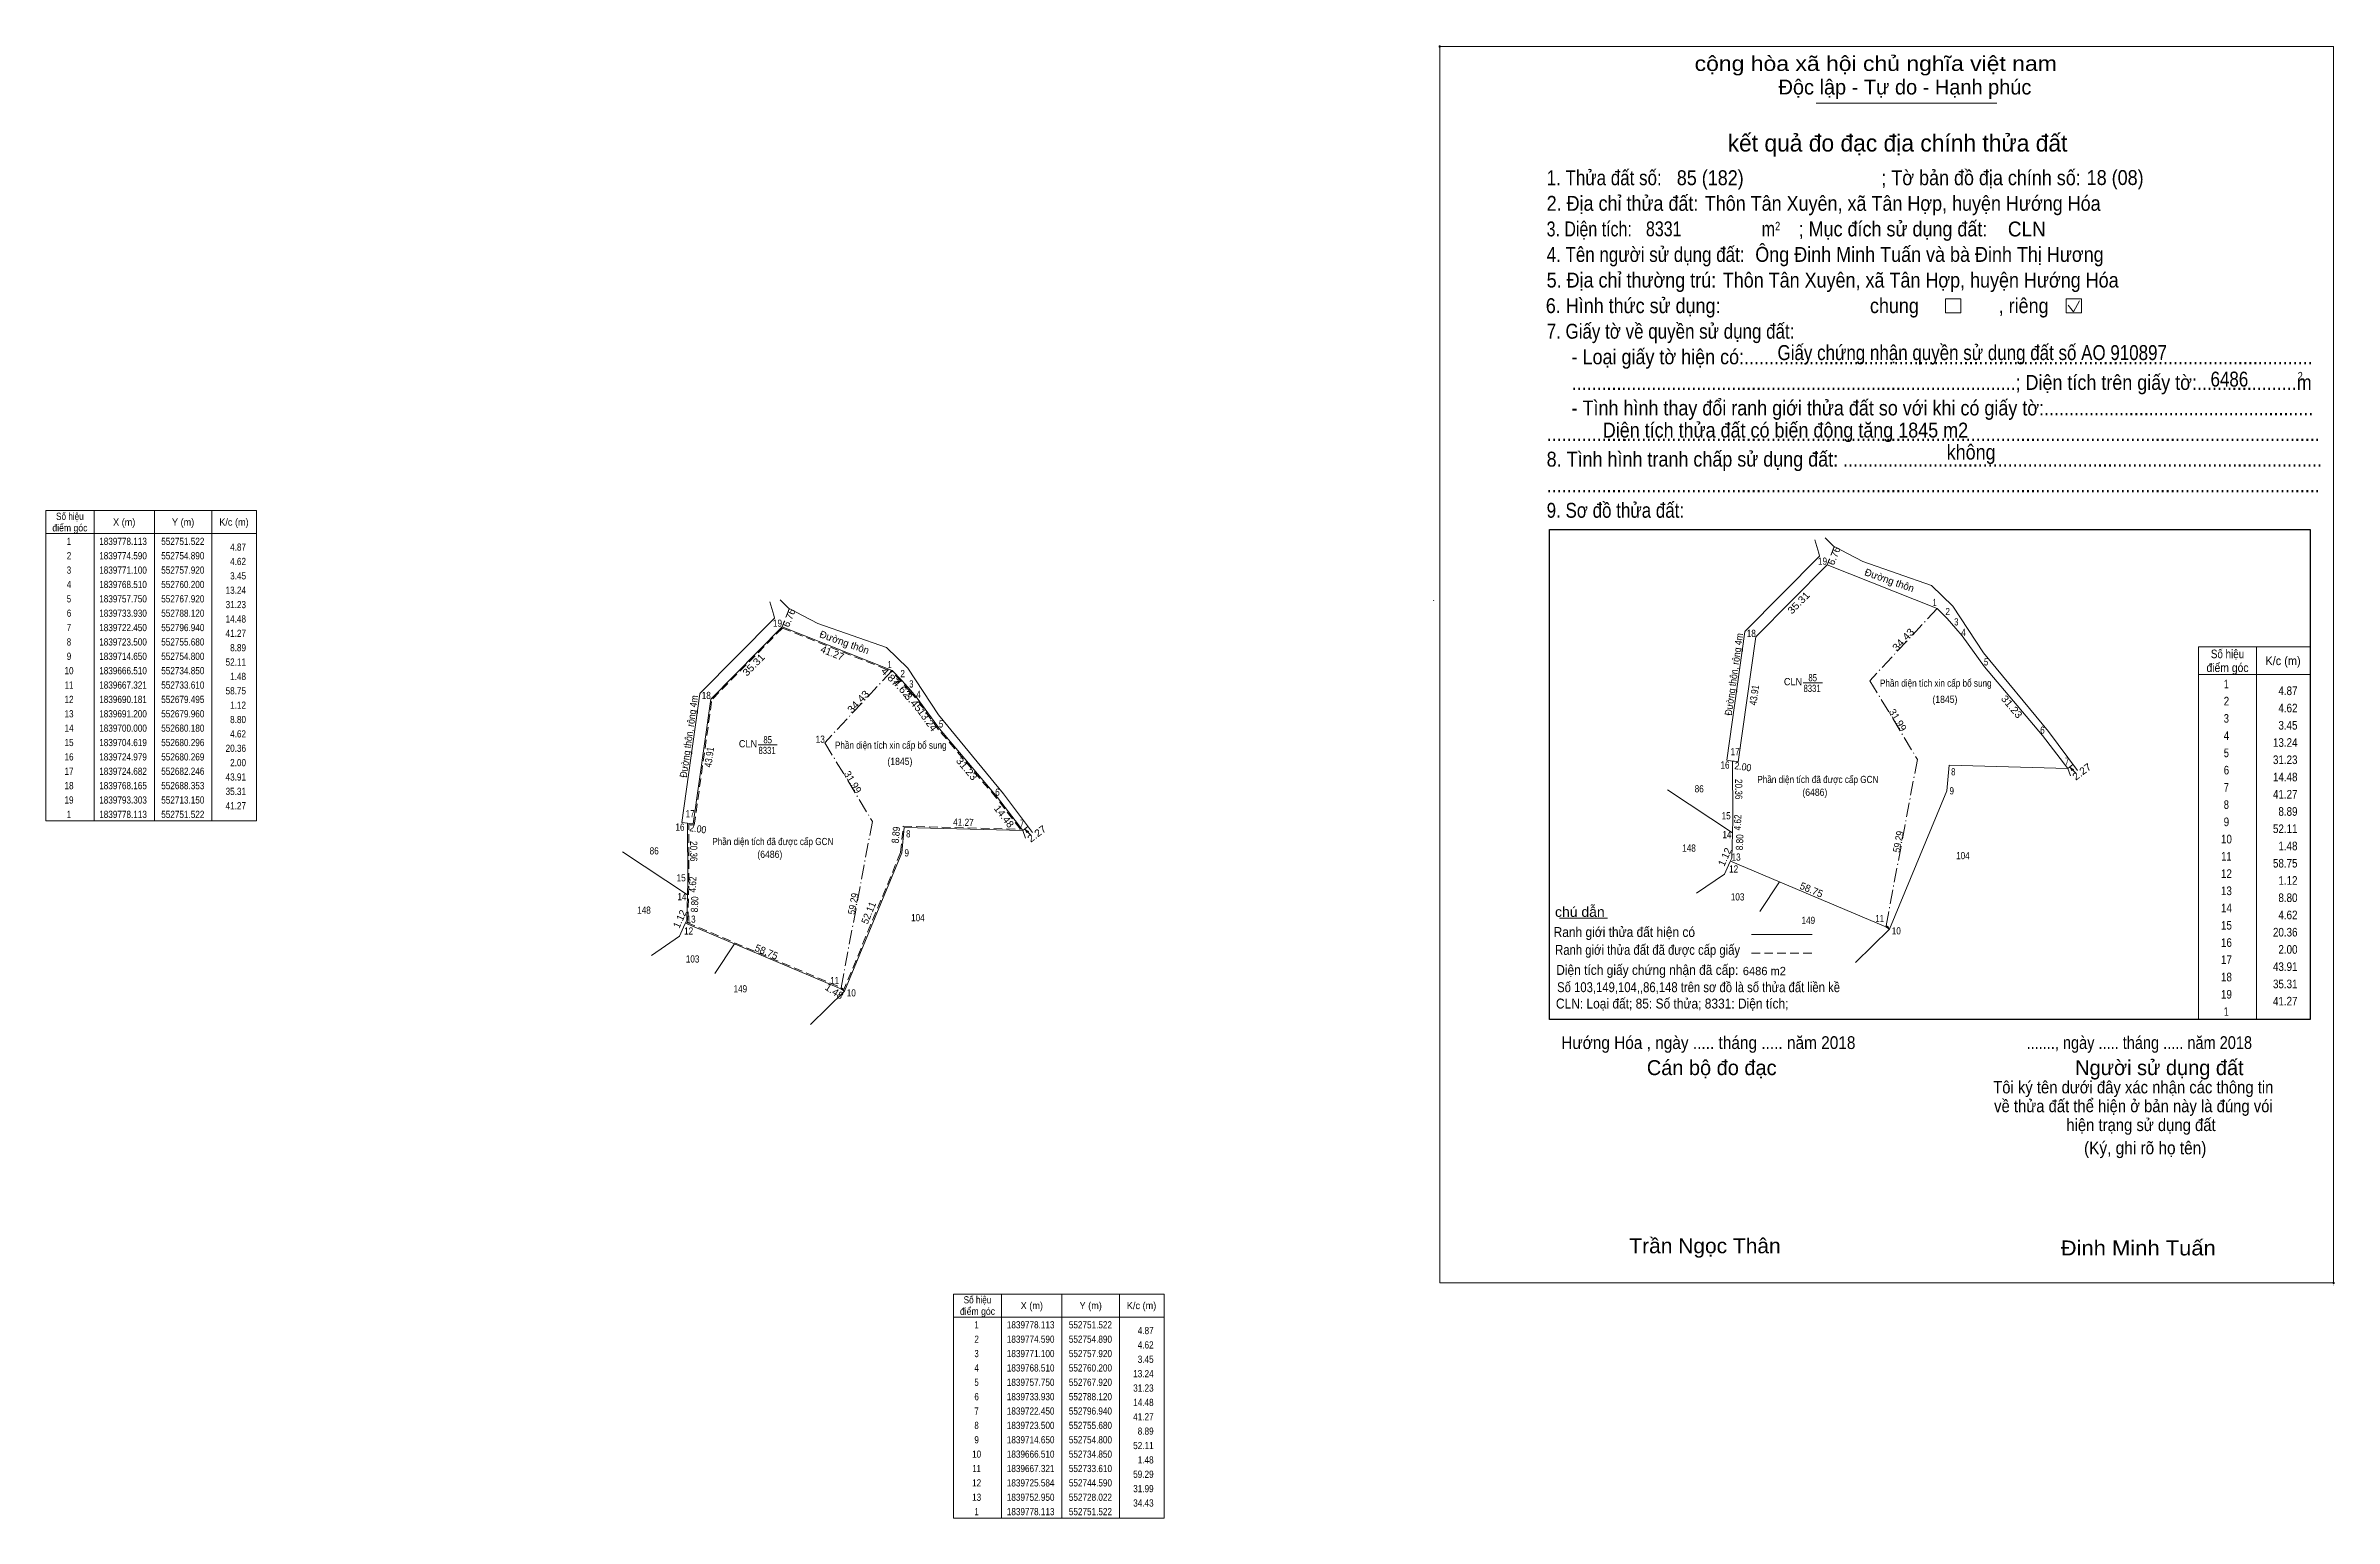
# Model space of a CAD drawing. Header units: metres. Extents: x 552457 to 553253, y 1839483 to 1839995.
import ezdxf
from ezdxf.enums import TextEntityAlignment as Align

# ---------------------------------------------------------------- set-up
doc = ezdxf.new("R2010")
doc.units = ezdxf.units.M
doc.header["$PDMODE"] = 32
doc.header["$PDSIZE"] = 0.5
doc.linetypes.add('DOT_DASHED', pattern=[7.7, 5, -1.2, 0.3, -1.2])
doc.linetypes.add('MEDIUM_DASHED', pattern=[4.5, 3, -1.5])
for name, color, linetype, lineweight in [('1', 7, 'Continuous', 13), ('10', 7, 'Continuous', 13), ('17', 7, 'Continuous', 13), ('2', 7, 'Continuous', 13), ('23', 7, 'Continuous', 13), ('6', 7, 'Continuous', 13), ('63', 7, 'Continuous', 13)]:
    doc.layers.add(name, color=color, linetype=linetype, lineweight=lineweight)

msp = doc.modelspace()

# ---------------------------------------------------------------- linework, layer by layer
at = {"layer": '1'}
for p, q in [((553074.203, 1839817.893), (553048.293, 1839791.626)), ((553076.867, 1839814.897), (553052.07, 1839789.759)), ((553076.867, 1839814.897), (553115.239, 1839799.707)), ((553089.327, 1839816.064), (553113.176, 1839807.651)), ((553113.176, 1839807.651), (553120.617, 1839800.504)), ((552710.486, 1839796.299), (552684.576, 1839770.032)), ((552713.15, 1839793.303), (552688.353, 1839768.165)), ((552713.15, 1839793.303), (552751.522, 1839778.113)), ((552725.61, 1839794.47), (552749.459, 1839786.057)), ((552749.459, 1839786.057), (552756.9, 1839778.91)), ((553121.637, 1839792.694), (553123.917, 1839790.104)), ((552757.92, 1839771.1), (552760.2, 1839768.51)), ((553042.002, 1839746.832), (553043.986, 1839746.573)), ((553160.657, 1839744.044), (553161.559, 1839741.385)), ((553118.517, 1839736.244), (553098.567, 1839688.104)), ((552678.285, 1839725.238), (552680.269, 1839724.979)), ((552796.94, 1839722.45), (552797.842, 1839719.791)), ((552754.8, 1839714.65), (552734.85, 1839666.51))]:
    msp.add_line(p, q, dxfattribs=at)
at = {"layer": '1', "linetype": 'MEDIUM_DASHED'}
for p, q in [((552713.249, 1839792.834), (552688.731, 1839767.978)), ((552713.249, 1839792.834), (552751.294, 1839777.773)), ((552757.62, 1839770.836), (552759.885, 1839768.263)), ((552680.669, 1839724.525), (552682.586, 1839724.224)), ((552754.408, 1839714.75), (552734.665, 1839667.109)), ((552680.03, 1839690.389), (552733.8, 1839667.675)), ((553097.518, 1839689.268), (553098.382, 1839688.703)), ((552733.801, 1839667.674), (552734.665, 1839667.109))]:
    msp.add_line(p, q, dxfattribs=at)
at = {"layer": '1', "linetype": 'DOT_DASHED'}
for points in [[(553115.239, 1839799.707), (553091.739, 1839774.544), (553108.307, 1839747.178), (553097.327, 1839688.915)], [(552751.522, 1839778.113), (552728.022, 1839752.95), (552744.59, 1839725.584), (552733.61, 1839667.321)]]:
    msp.add_lwpolyline(points, dxfattribs=at)
at = {"layer": '1'}
for points in [[(553043.986, 1839746.573), (553044.533, 1839746.501), (553045.963, 1839746.276)], [(552680.269, 1839724.979), (552680.816, 1839724.907), (552682.246, 1839724.682)], [(553043.034, 1839711.385), (553041.127, 1839707.204), (553031.437, 1839700.554)], [(553043.212, 1839711.775), (553097.327, 1839688.915), (553098.567, 1839688.104)], [(552679.317, 1839689.791), (552677.41, 1839685.61), (552667.72, 1839678.96)], [(552679.495, 1839690.181), (552733.61, 1839667.321), (552734.85, 1839666.51)]]:
    msp.add_lwpolyline(points, dxfattribs=at)
at = {"layer": '10'}
for p, q in [((553042.002, 1839746.832), (553048.283, 1839791.555)), ((553045.963, 1839746.276), (553052.07, 1839789.759)), ((552678.285, 1839725.238), (552684.566, 1839769.961)), ((552682.246, 1839724.682), (552688.353, 1839768.165)), ((553044.013, 1839726.213), (553043.986, 1839746.573)), ((553118.517, 1839736.244), (553119.397, 1839745.094)), ((553119.397, 1839745.094), (553160.657, 1839744.044)), ((553021.343, 1839736.568), (553043.897, 1839721.594)), ((552680.296, 1839704.619), (552680.269, 1839724.979)), ((552754.8, 1839714.65), (552755.68, 1839723.5)), ((552755.68, 1839723.5), (552796.94, 1839722.45)), ((553043.677, 1839712.794), (553043.897, 1839721.594)), ((553043.897, 1839721.594), (553044.013, 1839726.213)), ((552657.626, 1839714.974), (552680.18, 1839700)), ((553043.034, 1839711.385), (553043.677, 1839712.794)), ((552679.96, 1839691.2), (552680.18, 1839700)), ((552680.18, 1839700), (552680.296, 1839704.619)), ((552679.317, 1839689.791), (552679.96, 1839691.2)), ((553086.737, 1839676.504), (553098.567, 1839688.104)), ((552723.02, 1839654.91), (552734.85, 1839666.51))]:
    msp.add_line(p, q, dxfattribs=at)
at = {"layer": '10', "linetype": 'MEDIUM_DASHED'}
for p, q in [((552682.586, 1839724.224), (552688.731, 1839767.978)), ((552680.696, 1839704.619), (552680.669, 1839724.525)), ((552754.408, 1839714.75), (552755.319, 1839723.909)), ((552755.319, 1839723.909), (552796.112, 1839722.871)), ((552680.58, 1839699.99), (552680.696, 1839704.608)), ((552680.03, 1839690.389), (552680.358, 1839691.109))]:
    msp.add_line(p, q, dxfattribs=at)
at = {"layer": '17'}
msp.add_line((552983.706, 1839691.893), (553000.387, 1839691.893), dxfattribs=at)
at = {"layer": '2'}
for p, q in [((553073.092, 1839975.487), (553135.995, 1839975.487)), ((553160.826, 1839905.17), (553162.595, 1839902.869)), ((553162.595, 1839902.869), (553164.75, 1839906.724)), ((553073.967, 1839818.974), (553072.607, 1839823.614)), ((553089.327, 1839816.064), (553079.077, 1839821.324)), ((552710.25, 1839797.38), (552708.89, 1839802.02)), ((552939.975, 1839802.341), (552939.836, 1839802.527)), ((552725.61, 1839794.47), (552715.36, 1839799.73)), ((553121.637, 1839792.694), (553118.607, 1839796.184)), ((553121.637, 1839792.694), (553118.607, 1839796.184)), ((553131.357, 1839784.224), (553120.617, 1839800.504)), ((552767.64, 1839762.63), (552756.9, 1839778.91)), ((553153.927, 1839756.814), (553131.357, 1839784.224)), ((552757.92, 1839771.1), (552754.89, 1839774.59)), ((552757.92, 1839771.1), (552754.89, 1839774.59)), ((552790.21, 1839735.22), (552767.64, 1839762.63)), ((553164.054, 1839743.301), (553153.927, 1839756.814)), ((553119.397, 1839745.094), (553160.657, 1839744.044)), ((552800.337, 1839721.707), (552790.21, 1839735.22)), ((552755.68, 1839723.5), (552796.94, 1839722.45)), ((553043.677, 1839712.794), (553043.897, 1839721.594)), ((552679.96, 1839691.2), (552680.18, 1839700))]:
    msp.add_line(p, q, dxfattribs=at)
at = {"layer": '2', "lineweight": 25}
for p, q in [((552980.221, 1839827.131), (553245.036, 1839827.131)), ((553245.036, 1839827.131), (553245.036, 1839656.67))]:
    msp.add_line(p, q, dxfattribs=at)
at = {"layer": '2', "linetype": 'MEDIUM_DASHED'}
for p, q in [((552757.618, 1839770.838), (552754.588, 1839774.328)), ((552767.606, 1839757.501), (552759.885, 1839768.263)), ((552787.815, 1839733.671), (552767.603, 1839757.505)), ((552796.112, 1839722.871), (552787.803, 1839733.686)), ((552680.358, 1839691.109), (552680.58, 1839699.99))]:
    msp.add_line(p, q, dxfattribs=at)
at = {"layer": '2'}
for points in [[(552942.079, 1839995.218), (553253.137, 1839995.218), (553253.137, 1839564.987), (552942.079, 1839564.987)], [(553118.101, 1839907.468), (553123.444, 1839907.468), (553123.444, 1839902.487), (553118.101, 1839902.487)], [(553160.131, 1839907.468), (553165.474, 1839907.468), (553165.474, 1839902.487), (553160.131, 1839902.487)]]:
    msp.add_lwpolyline(points, close=True, dxfattribs=at)
at = {"layer": '2', "lineweight": 25}
msp.add_lwpolyline([(553245.036, 1839656.67), (552980.221, 1839656.67), (552980.221, 1839827.131)], dxfattribs=at)
at = {"layer": '2'}
for points in [[(553160.657, 1839744.044), (553151.837, 1839755.524), (553131.637, 1839779.344), (553123.917, 1839790.104)], [(553160.657, 1839744.044), (553151.837, 1839755.524), (553131.637, 1839779.344), (553123.917, 1839790.104)], [(552796.94, 1839722.45), (552788.12, 1839733.93), (552767.92, 1839757.75), (552760.2, 1839768.51)], [(552796.94, 1839722.45), (552788.12, 1839733.93), (552767.92, 1839757.75), (552760.2, 1839768.51)]]:
    msp.add_lwpolyline(points, dxfattribs=at)
for p in [(552942.079, 1839995.218), (553253.132, 1839564.987)]:
    msp.add_point(p, dxfattribs=at)
at = {"layer": '23'}
for p, q in [((553123.917, 1839790.104), (553131.637, 1839779.344)), ((552760.2, 1839768.51), (552767.92, 1839757.75)), ((553151.837, 1839755.524), (553160.657, 1839744.044)), ((552788.12, 1839733.93), (552796.94, 1839722.45))]:
    msp.add_line(p, q, dxfattribs=at)
at = {"layer": '23', "linetype": 'MEDIUM_DASHED'}
msp.add_line((552754.601, 1839774.314), (552751.294, 1839777.773), dxfattribs=at)
at = {"layer": '23'}
for points in [[(553072.607, 1839823.614), (553073.967, 1839818.974), (553074.203, 1839817.893)], [(552708.89, 1839802.02), (552710.25, 1839797.38), (552710.486, 1839796.299)], [(553121.637, 1839792.694), (553118.607, 1839796.184), (553115.239, 1839799.707)], [(552757.92, 1839771.1), (552754.89, 1839774.59), (552751.522, 1839778.113)]]:
    msp.add_lwpolyline(points, dxfattribs=at)
at = {"layer": '6'}
msp.add_line((553050.567, 1839686.225), (553071.626, 1839686.225), dxfattribs=at)
at = {"layer": '6', "linetype": 'MEDIUM_DASHED'}
msp.add_line((553050.545, 1839679.739), (553071.741, 1839679.739), dxfattribs=at)
at = {"layer": '63'}
for p, q in [((552473.683, 1839833.73), (552473.683, 1839725.73)), ((552494.683, 1839833.73), (552494.683, 1839725.73)), ((552514.683, 1839833.73), (552514.683, 1839725.73)), ((552456.883, 1839825.73), (552530.283, 1839825.73)), ((553079.077, 1839821.324), (553076.177, 1839824.234)), ((552715.36, 1839799.73), (552712.46, 1839802.64)), ((553226.316, 1839786.27), (553226.316, 1839656.67)), ((553226.316, 1839786.27), (553226.316, 1839656.67)), ((553245.036, 1839786.27), (553245.036, 1839656.67)), ((553068.493, 1839773.788), (553075.22, 1839773.788)), ((552704.776, 1839752.194), (552711.503, 1839752.194)), ((553161.512, 1839744.366), (553163.447, 1839742.337)), ((553161.512, 1839744.366), (553162.064, 1839743.167)), ((553161.512, 1839744.366), (553162.756, 1839743.675)), ((552797.795, 1839722.772), (552799.73, 1839720.743)), ((552797.795, 1839722.772), (552798.347, 1839721.573)), ((552797.795, 1839722.772), (552799.039, 1839722.081)), ((553060.293, 1839704.559), (553053.437, 1839694.224)), ((552696.576, 1839682.965), (552689.72, 1839672.63)), ((552789.573, 1839561.116), (552789.573, 1839483.116)), ((552810.573, 1839561.116), (552810.573, 1839483.116)), ((552830.573, 1839561.116), (552830.573, 1839483.116)), ((552772.773, 1839553.116), (552846.173, 1839553.116))]:
    msp.add_line(p, q, dxfattribs=at)
at = {"layer": '63', "linetype": 'MEDIUM_DASHED'}
for p, q in [((553079.354, 1839821.182), (553076.867, 1839814.897)), ((552715.637, 1839799.588), (552713.15, 1839793.303)), ((553162.459, 1839745.429), (553160.657, 1839744.044)), ((552798.742, 1839723.835), (552796.94, 1839722.45))]:
    msp.add_line(p, q, dxfattribs=at)
at = {"layer": '63'}
for points in [[(552456.883, 1839833.73), (552530.283, 1839833.73), (552530.283, 1839725.73), (552456.883, 1839725.73)], [(552772.773, 1839561.116), (552846.173, 1839561.116), (552846.173, 1839483.116), (552772.773, 1839483.116)]]:
    msp.add_lwpolyline(points, close=True, dxfattribs=at)
for points in [[(553206.156, 1839656.67), (553206.156, 1839786.27), (553226.316, 1839786.27), (553245.036, 1839786.27)], [(553206.156, 1839776.67), (553226.316, 1839776.67), (553245.036, 1839776.67)], [(553245.036, 1839656.67), (553226.316, 1839656.67), (553206.156, 1839656.67)]]:
    msp.add_lwpolyline(points, dxfattribs=at)

# ---------------------------------------------------------------- texts
at = {"layer": '1'}
for s, width, p in [('CLN', 0.95, (553065.011, 1839772.952)), ('8331', 0.8, (553071.639, 1839770.617)), ('Phần diện tích xin cấp bổ sung', 0.85, (553114.699, 1839772.454)), ('(1845)', 0.9, (553117.889, 1839766.818)), ('CLN', 0.95, (552701.294, 1839751.358)), ('Phần diện tích xin cấp bổ sung', 0.85, (552750.983, 1839750.86)), ('8331', 0.8, (552707.922, 1839749.023)), ('(1845)', 0.9, (552754.172, 1839745.224)), ('86', 0.85, (553032.367, 1839735.675)), ('Phần diện tích đã được cấp GCN', 0.85, (553073.661, 1839738.931)), ('(6486)', 0.9, (553072.61, 1839734.475)), ('86', 0.85, (552668.65, 1839714.081)), ('Phần diện tích đã được cấp GCN', 0.85, (552709.944, 1839717.337)), ('(6486)', 0.9, (552708.893, 1839712.881)), ('148', 0.85, (553028.808, 1839715.051)), ('104', 0.85, (553124.149, 1839712.427)), ('148', 0.85, (552665.091, 1839693.457)), ('104', 0.85, (552760.431, 1839690.833)), ('149', 0.85, (553070.331, 1839689.897)), ('149', 0.85, (552698.62, 1839666.086))]:
    msp.add_text(s, height=2.5, dxfattribs=dict(at, width=width)).set_placement(p, align=Align.CENTER)
at = {"layer": '2'}
for s, height, width, p in [('cộng hòa xã hội chủ nghĩa việt nam', 5.192, 1.15, (553030.774, 1839986.711)), ('1. Thửa đất số:', 5.192, 0.85, (552979.268, 1839946.956)), ('; Tờ bản đồ địa chính số:', 5.192, 0.9, (553095.758, 1839946.956)), ('85 (182)', 5.196, 0.9, (553024.553, 1839946.956)), ('18 (08)', 5.196, 0.9, (553167.228, 1839947.024)), ('2. Địa chỉ thửa đất:', 5.192, 0.9, (552979.268, 1839938.051)), ('Thôn Tân Xuyên, xã Tân Hợp, huyện Hướng Hóa', 5.192, 0.9, (553034.299, 1839938.051)), ('3. Diện tích:', 5.192, 0.8, (552979.268, 1839929.145)), ('8331', 5.196, 0.8, (553013.828, 1839929.191)), ('m', 5.192, 0.8, (553054.114, 1839929.145)), ('2', 2.967, 0.8, (553058.779, 1839931.231)), ('; Mục đích sử dụng đất:', 5.192, 0.9, (553066.981, 1839929.145)), ('CLN', 5.192, 0.95, (553139.788, 1839929.111)), ('4. Tên người sử dụng đất:', 5.192, 0.85, (552979.268, 1839920.252)), ('Ông Đinh Minh Tuấn và bà Đinh Thị Hương', 5.196, 0.9, (553051.878, 1839920.287)), ('5. Địa chỉ thường trú:', 5.192, 0.9, (552979.268, 1839911.347)), ('Thôn Tân Xuyên, xã Tân Hợp, huyện Hướng Hóa', 5.192, 0.9, (553040.566, 1839911.347)), ('6. Hình thức sử dụng:', 5.192, 0.9, (552978.968, 1839902.442)), ('chung                , riêng', 5.192, 0.9, (553091.795, 1839902.442)), ('7. Giấy tờ về quyền sử dụng đất:', 5.192, 0.85, (552979.268, 1839893.549)), ('     - Loại giấy tờ hiện có:..................................................................................................................', 5.192, 0.9, (552979.268, 1839884.643)), ('Giấy chứng nhận quyền sử dụng đất số AO 910897', 5.192, 0.85, (553059.622, 1839886.111)), ('     .........................................................................................; Diện tích trên giấy tờ:....................m', 5.192, 0.9, (552979.268, 1839875.738)), ('6486', 5.192, 0.85, (553210.326, 1839876.878)), ('2', 2.967, 0.8, (553240.668, 1839879.011)), ('     - Tình hình thay đổi ranh giới thửa đất so với khi có giấy tờ:......................................................', 5.192, 0.9, (552979.268, 1839866.845)), ('Diện tích thửa đất có biến động tăng 1845 m2', 5.192, 0.9, (552998.795, 1839859.141)), ('...........................................................................................................................................................', 5.192, 0.9, (552979.268, 1839857.94)), ('không', 5.192, 0.9, (553118.498, 1839851.489)), ('8. Tình hình tranh chấp sử dụng đất: ................................................................................................', 5.192, 0.9, (552979.268, 1839849.036)), ('9. Sơ đồ thửa đất:', 5.192, 0.85, (552979.268, 1839831.237)), ('...........................................................................................................................................................', 5.192, 0.9, (552979.268, 1839840.141)), ('Hướng Hóa , ngày ..... tháng ..... năm 2018', 4.451, 0.9, (552984.348, 1839646.387)), ('......., ngày ..... tháng ..... năm 2018', 4.451, 0.85, (553146.308, 1839646.387)), ('(Ký, ghi rõ họ tên)', 4.451, 0.9, (553166.306, 1839609.741)), ('Trần Ngọc Thân', 5.192, 1.05, (553008.044, 1839575.321)), ('Đinh Minh Tuấn', 5.196, 1.1, (553158.197, 1839574.56))]:
    msp.add_text(s, height=height, dxfattribs=dict(at, width=width)).set_placement(p)
for s, p in [('Độc lập - Tự do - Hạnh phúc', (553059.966, 1839978.521)), ('Cán bộ đo đạc', (553014.127, 1839637.298)), ('Người sử dụng đất', (553163.219, 1839637.298))]:
    msp.add_text(s, height=5.192, dxfattribs=at).set_placement(p)
for s, height, p in [('kết quả đo đạc địa chính thửa đất', 5.934, (553101.389, 1839958.671)), ('6486 m2', 2.88, (553055.044, 1839672.077)), ('.', 1.484, (553253.107, 1839564.192))]:
    msp.add_text(s, height=height, dxfattribs=at).set_placement(p, align=Align.CENTER)
at = {"layer": '2', "width": 0.9}
for s, p in [('Tôi ký tên dưới đây xác nhận các thông tin', (553183.444, 1839630.95)), ('về thửa đất thể hiện ở bản này là đúng vói', (553183.491, 1839624.396)), ('hiện trạng sử dụng đất', (553186.122, 1839617.829))]:
    msp.add_text(s, height=4.29, dxfattribs=at).set_placement(p, align=Align.CENTER)
at = {"layer": '6'}
for s, width, p in [('chú dẫn', 1.05, (552982.182, 1839692.375)), ('Ranh giới thửa đất hiện có ', 0.9, (552981.698, 1839685.359)), ('Ranh giới thửa đất đã được cấp giấy', 0.85, (552982.229, 1839679.161)), ('Diện tích giấy chứng nhận đã cấp:', 0.9, (552982.597, 1839672.169)), ('Số 103,149,104,,86,148 trên sơ đồ là số thửa đất liền kề', 0.85, (552982.908, 1839666.167)), ('CLN: Loại đất; 85: Số thửa; 8331: Diện tích;', 0.9, (552982.494, 1839660.476))]:
    msp.add_text(s, height=3.456, dxfattribs=dict(at, width=width)).set_placement(p)
at = {"layer": '63'}
for s, height, width, p in [('Số hiệu', 2.5, 0.85, (552465.284, 1839830.48)), ('điểm góc', 2.5, 0.9, (552465.283, 1839826.48)), ('X (m)', 2.5, 0.95, (552484.183, 1839828.48)), ('Y (m)', 2.5, 0.95, (552504.682, 1839828.48)), ('K/c (m)', 2.5, 0.95, (552522.383, 1839828.48)), (' 2', 2.5, 0.85, (552464.583, 1839816.78)), (' 1', 2.5, 0.75, (552464.583, 1839821.78)), ('1839774.590', 2.5, 0.85, (552483.783, 1839816.78)), ('1839778.113', 2.5, 0.85, (552483.784, 1839821.78)), ('552751.522', 2.5, 0.85, (552504.583, 1839821.78)), ('552754.890', 2.5, 0.85, (552504.583, 1839816.78)), (' 4', 2.5, 0.85, (552464.583, 1839806.78)), (' 3', 2.5, 0.8, (552464.583, 1839811.78)), ('1839771.100', 2.5, 0.85, (552483.783, 1839811.78)), ('1839768.510', 2.5, 0.85, (552483.783, 1839806.78)), ('552757.920', 2.5, 0.85, (552504.583, 1839811.78)), ('552760.200', 2.5, 0.85, (552504.583, 1839806.78)), (' 5', 2.5, 0.8, (552464.583, 1839801.78)), ('1839757.750', 2.5, 0.85, (552483.783, 1839801.78)), ('552767.920', 2.5, 0.85, (552504.583, 1839801.78)), (' 6', 2.5, 0.85, (552464.583, 1839796.78)), (' 7', 2.5, 0.8, (552464.583, 1839791.78)), ('1839733.930', 2.5, 0.85, (552483.783, 1839796.78)), ('1839722.450', 2.5, 0.85, (552483.783, 1839791.78)), ('552788.120', 2.5, 0.85, (552504.583, 1839796.78)), ('552796.940', 2.5, 0.85, (552504.583, 1839791.78)), (' 8', 2.5, 0.8, (552464.583, 1839786.78)), ('1839723.500', 2.5, 0.85, (552483.783, 1839786.78)), ('552755.680', 2.5, 0.85, (552504.583, 1839786.78)), ('Số hiệu', 3, 0.85, (553216.236, 1839782.37)), (' 10', 2.5, 0.85, (552464.583, 1839776.78)), (' 9', 2.5, 0.85, (552464.583, 1839781.78)), ('1839714.650', 2.5, 0.85, (552483.783, 1839781.78)), ('1839666.510', 2.5, 0.85, (552483.783, 1839776.78)), ('552754.800', 2.5, 0.85, (552504.583, 1839781.78)), ('552734.850', 2.5, 0.85, (552504.583, 1839776.78)), ('điểm góc', 3, 0.9, (553216.235, 1839777.57)), ('K/c (m)', 3, 0.95, (553235.556, 1839779.97)), (' 11', 2.5, 0.8, (552464.583, 1839771.78)), ('1839667.321', 2.5, 0.85, (552483.783, 1839771.78)), ('552733.610', 2.5, 0.85, (552504.583, 1839771.78)), ('85', 2.5, 0.8, (553071.856, 1839774.337)), (' 1', 3, 0.75, (553215.396, 1839771.93)), (' 12', 2.5, 0.85, (552464.583, 1839766.78)), (' 13', 2.5, 0.85, (552464.583, 1839761.78)), ('1839690.181', 2.5, 0.85, (552483.783, 1839766.78)), ('1839691.200', 2.5, 0.85, (552483.783, 1839761.78)), ('552679.495', 2.5, 0.85, (552504.583, 1839766.78)), ('552679.960', 2.5, 0.85, (552504.583, 1839761.78)), (' 3', 3, 0.8, (553215.395, 1839759.93)), (' 2', 3, 0.85, (553215.396, 1839765.93)), (' 14', 2.5, 0.85, (552464.583, 1839756.78)), (' 15', 2.5, 0.85, (552464.583, 1839751.78)), ('1839700.000', 2.5, 0.85, (552483.783, 1839756.78)), ('1839704.619', 2.5, 0.85, (552483.784, 1839751.78)), ('552680.180', 2.5, 0.85, (552504.583, 1839756.78)), ('552680.296', 2.5, 0.85, (552504.583, 1839751.78)), ('85', 2.5, 0.8, (552708.14, 1839752.743)), (' 4', 3, 0.85, (553215.396, 1839753.93)), (' 16', 2.5, 0.85, (552464.583, 1839746.78)), ('1839724.979', 2.5, 0.85, (552483.784, 1839746.78)), ('552680.269', 2.5, 0.85, (552504.583, 1839746.78)), (' 5', 3, 0.8, (553215.395, 1839747.93)), (' 17', 2.5, 0.85, (552464.583, 1839741.78)), (' 18', 2.5, 0.85, (552464.583, 1839736.78)), ('1839724.682', 2.5, 0.85, (552483.783, 1839741.78)), ('1839768.165', 2.5, 0.85, (552483.784, 1839736.78)), ('552682.246', 2.5, 0.85, (552504.583, 1839741.78)), ('552688.353', 2.5, 0.85, (552504.583, 1839736.78)), (' 6', 3, 0.85, (553215.396, 1839741.93)), (' 7', 3, 0.8, (553215.397, 1839735.93)), (' 19', 2.5, 0.85, (552464.583, 1839731.78)), ('1839793.303', 2.5, 0.85, (552483.784, 1839731.78)), ('552713.150', 2.5, 0.85, (552504.583, 1839731.78)), (' 8', 3, 0.8, (553215.397, 1839729.93)), (' 1', 2.5, 0.75, (552464.583, 1839726.78)), ('1839778.113', 2.5, 0.85, (552483.784, 1839726.78)), ('552751.522', 2.5, 0.85, (552504.583, 1839726.78)), (' 9', 3, 0.85, (553215.395, 1839723.93)), (' 10', 3, 0.85, (553215.396, 1839717.93)), (' 11', 3, 0.8, (553215.396, 1839711.93)), (' 12', 3, 0.85, (553215.395, 1839705.93)), ('103', 2.5, 0.85, (553045.734, 1839698.064)), (' 13', 3, 0.85, (553215.395, 1839699.93)), (' 15', 3, 0.85, (553215.395, 1839687.93)), (' 14', 3, 0.85, (553215.396, 1839693.93)), (' 16', 3, 0.85, (553215.397, 1839681.93)), ('103', 2.5, 0.85, (552682.017, 1839676.47)), (' 17', 3, 0.85, (553215.396, 1839675.93)), (' 19', 3, 0.85, (553215.395, 1839663.93)), (' 18', 3, 0.85, (553215.396, 1839669.93)), (' 1', 3, 0.75, (553215.396, 1839657.93)), ('điểm góc', 2.5, 0.9, (552781.173, 1839553.866)), ('Số hiệu', 2.5, 0.85, (552781.174, 1839557.866)), ('X (m)', 2.5, 0.95, (552800.073, 1839555.866)), ('Y (m)', 2.5, 0.95, (552820.573, 1839555.866)), ('K/c (m)', 2.5, 0.95, (552838.273, 1839555.866)), (' 2', 2.5, 0.85, (552780.473, 1839544.166)), (' 1', 2.5, 0.75, (552780.473, 1839549.166)), ('1839774.590', 2.5, 0.85, (552799.673, 1839544.166)), ('1839778.113', 2.5, 0.85, (552799.674, 1839549.166)), ('552751.522', 2.5, 0.85, (552820.473, 1839549.166)), ('552754.890', 2.5, 0.85, (552820.473, 1839544.166)), (' 3', 2.5, 0.8, (552780.473, 1839539.166)), ('1839771.100', 2.5, 0.85, (552799.673, 1839539.166)), ('552757.920', 2.5, 0.85, (552820.473, 1839539.166)), (' 4', 2.5, 0.85, (552780.473, 1839534.166)), (' 5', 2.5, 0.8, (552780.473, 1839529.166)), ('1839768.510', 2.5, 0.85, (552799.673, 1839534.166)), ('1839757.750', 2.5, 0.85, (552799.673, 1839529.166)), ('552760.200', 2.5, 0.85, (552820.473, 1839534.166)), ('552767.920', 2.5, 0.85, (552820.473, 1839529.166)), (' 6', 2.5, 0.85, (552780.473, 1839524.166)), ('1839733.930', 2.5, 0.85, (552799.673, 1839524.166)), ('552788.120', 2.5, 0.85, (552820.473, 1839524.166)), (' 8', 2.5, 0.8, (552780.473, 1839514.166)), (' 7', 2.5, 0.8, (552780.473, 1839519.166)), ('1839722.450', 2.5, 0.85, (552799.673, 1839519.166)), ('1839723.500', 2.5, 0.85, (552799.673, 1839514.166)), ('552796.940', 2.5, 0.85, (552820.473, 1839519.166)), ('552755.680', 2.5, 0.85, (552820.473, 1839514.166)), (' 10', 2.5, 0.85, (552780.473, 1839504.166)), (' 9', 2.5, 0.85, (552780.473, 1839509.166)), ('1839714.650', 2.5, 0.85, (552799.673, 1839509.166)), ('1839666.510', 2.5, 0.85, (552799.673, 1839504.166)), ('552754.800', 2.5, 0.85, (552820.473, 1839509.166)), ('552734.850', 2.5, 0.85, (552820.473, 1839504.166)), (' 11', 2.5, 0.8, (552780.473, 1839499.166)), ('1839667.321', 2.5, 0.85, (552799.673, 1839499.166)), ('552733.610', 2.5, 0.85, (552820.473, 1839499.166)), (' 12', 2.5, 0.85, (552780.473, 1839494.166)), (' 13', 2.5, 0.85, (552780.473, 1839489.166)), ('1839725.584', 2.5, 0.85, (552799.673, 1839494.166)), ('1839752.950', 2.5, 0.85, (552799.673, 1839489.166)), ('552744.590', 2.5, 0.85, (552820.473, 1839494.166)), ('552728.022', 2.5, 0.85, (552820.473, 1839489.166)), (' 1', 2.5, 0.75, (552780.473, 1839484.166)), ('1839778.113', 2.5, 0.85, (552799.674, 1839484.166)), ('552751.522', 2.5, 0.85, (552820.473, 1839484.166))]:
    msp.add_text(s, height=height, dxfattribs=dict(at, width=width)).set_placement(p, align=Align.CENTER)
for s, height, width, p in [('4.87', 2.5, 0.85, (552526.583, 1839819.78)), ('4.62', 2.5, 0.85, (552526.583, 1839814.78)), (' 19', 2.5, 0.85, (553076.867, 1839814.897)), ('3.45', 2.5, 0.85, (552526.583, 1839809.78)), ('31.23', 2.5, 0.85, (552526.583, 1839799.78)), ('13.24', 2.5, 0.85, (552526.583, 1839804.78)), (' 1', 2.5, 0.75, (553115.044, 1839800.532)), ('14.48', 2.5, 0.85, (552526.583, 1839794.78)), (' 19', 2.5, 0.85, (552713.15, 1839793.303)), (' 2', 2.5, 0.85, (553119.626, 1839797.349)), (' 3', 2.5, 0.8, (553122.601, 1839793.762)), ('41.27', 2.5, 0.85, (552526.583, 1839789.78)), ('8.89', 2.5, 0.85, (552526.583, 1839784.78)), (' 18', 2.5, 0.85, (553052.07, 1839789.759)), (' 4', 2.5, 0.85, (553125.145, 1839790.128)), ('52.11', 2.5, 0.85, (552526.583, 1839779.78)), ('1.48', 2.5, 0.85, (552526.583, 1839774.78)), (' 1', 2.5, 0.75, (552751.327, 1839778.938)), (' 2', 2.5, 0.85, (552755.909, 1839775.755)), (' 5', 2.5, 0.8, (553132.961, 1839779.85)), ('58.75', 2.5, 0.85, (552526.583, 1839769.78)), (' 18', 2.5, 0.85, (552688.353, 1839768.165)), (' 3', 2.5, 0.8, (552758.884, 1839772.168)), (' 4', 2.5, 0.85, (552761.428, 1839768.534)), ('4.87', 3, 0.85, (553240.596, 1839769.53)), ('8.80', 2.5, 0.85, (552526.583, 1839759.78)), ('1.12', 2.5, 0.85, (552526.583, 1839764.78)), ('4.62', 3, 0.85, (553240.595, 1839763.53)), ('4.62', 2.5, 0.85, (552526.583, 1839754.78)), (' 13', 2.5, 0.85, (552728.022, 1839752.95)), (' 5', 2.5, 0.8, (552769.244, 1839758.256)), (' 6', 2.5, 0.85, (553152.613, 1839756.106)), ('13.24', 3, 0.85, (553240.595, 1839751.53)), ('3.45', 3, 0.85, (553240.596, 1839757.53)), ('20.36', 2.5, 0.85, (552526.583, 1839749.78)), ('2.00', 2.5, 0.85, (552526.583, 1839744.78)), (' 16', 2.5, 0.85, (553042.918, 1839743.949)), (' 17', 2.5, 0.85, (553046.448, 1839748.607)), (' 7', 2.5, 0.8, (553161.142, 1839745.307)), ('31.23', 3, 0.85, (553240.596, 1839745.53)), ('43.91', 2.5, 0.85, (552526.583, 1839739.78)), (' 9', 2.5, 0.85, (553121.041, 1839734.98)), (' 8', 2.5, 0.8, (553121.532, 1839741.596)), ('14.48', 3, 0.85, (553240.595, 1839739.53)), ('41.27', 2.5, 0.85, (552526.583, 1839729.78)), ('35.31', 2.5, 0.85, (552526.583, 1839734.78)), (' 17', 2.5, 0.85, (552682.731, 1839727.013)), (' 6', 2.5, 0.85, (552788.896, 1839734.512)), ('41.27', 3, 0.85, (553240.595, 1839733.53)), ('8.89', 3, 0.85, (553240.596, 1839727.53)), (' 16', 2.5, 0.85, (552679.201, 1839722.355)), (' 8', 2.5, 0.8, (552757.815, 1839720.002)), (' 7', 2.5, 0.8, (552797.425, 1839723.713)), (' 15', 2.5, 0.85, (553043.333, 1839726.31)), (' 14', 2.5, 0.85, (553043.605, 1839719.748)), ('52.11', 3, 0.85, (553240.595, 1839721.53)), (' 9', 2.5, 0.85, (552757.324, 1839713.386)), (' 13', 2.5, 0.85, (553046.783, 1839711.919)), ('1.48', 3, 0.85, (553240.596, 1839715.53)), (' 15', 2.5, 0.85, (552679.616, 1839704.716)), (' 12', 2.5, 0.85, (553045.93, 1839707.791)), ('58.75', 3, 0.85, (553240.596, 1839709.53)), ('1.12', 3, 0.85, (553240.595, 1839703.53)), (' 14', 2.5, 0.85, (552679.888, 1839698.154)), ('8.80', 3, 0.85, (553240.596, 1839697.53)), (' 13', 2.5, 0.85, (552683.066, 1839690.325)), (' 11', 2.5, 0.8, (553096.647, 1839690.566)), ('4.62', 3, 0.85, (553240.595, 1839691.53)), (' 12', 2.5, 0.85, (552682.213, 1839686.197)), (' 10', 2.5, 0.85, (553102.547, 1839686.258)), ('20.36', 3, 0.85, (553240.595, 1839685.53)), ('2.00', 3, 0.85, (553240.596, 1839679.53)), ('43.91', 3, 0.85, (553240.595, 1839673.53)), (' 11', 2.5, 0.8, (552732.93, 1839668.972)), (' 10', 2.5, 0.85, (552738.83, 1839664.664)), ('35.31', 3, 0.85, (553240.595, 1839667.53)), ('41.27', 3, 0.85, (553240.595, 1839661.53)), ('4.87', 2.5, 0.85, (552842.473, 1839547.166)), ('4.62', 2.5, 0.85, (552842.473, 1839542.166)), ('3.45', 2.5, 0.85, (552842.473, 1839537.166)), ('13.24', 2.5, 0.85, (552842.473, 1839532.166)), ('31.23', 2.5, 0.85, (552842.473, 1839527.166)), ('14.48', 2.5, 0.85, (552842.473, 1839522.166)), ('41.27', 2.5, 0.85, (552842.473, 1839517.166)), ('8.89', 2.5, 0.85, (552842.473, 1839512.166)), ('52.11', 2.5, 0.85, (552842.473, 1839507.166)), ('59.29', 2.5, 0.85, (552842.473, 1839497.166)), ('1.48', 2.5, 0.85, (552842.473, 1839502.166)), ('31.99', 2.5, 0.85, (552842.473, 1839492.166)), ('34.43', 2.5, 0.85, (552842.473, 1839487.166))]:
    msp.add_text(s, height=height, dxfattribs=dict(at, width=width)).set_placement(p, align=Align.RIGHT)
for s, rotation, p in [('6.76', 68.411, (553080.445, 1839817.532)), ('Đường thôn', 340.569, (553098.16, 1839808.314)), ('6.76', 68.411, (552716.728, 1839795.938)), ('Đường thôn', 340.569, (552734.443, 1839786.72)), ('41.27', 338.403, (552730.173, 1839782.999)), ('31.99', 301.192, (553100.415, 1839760.213)), ('31.99', 301.192, (552736.698, 1839738.619)), ('1.12', 65.471, (553042.419, 1839712.705)), ('58.75', 337.099, (553070.95, 1839700.624)), ('1.12', 65.471, (552678.702, 1839691.111)), ('58.75', 337.099, (552707.233, 1839679.03))]:
    msp.add_text(s, height=2.5, rotation=rotation, dxfattribs=at).set_placement(p, align=Align.CENTER)
for s, rotation, width, p in [('35.31', 45.391, 1.1, (553067.858, 1839800.776)), ('Đường thôn, rộng 4m', 82.005, 0.9, (553045.677, 1839776.588)), ('34.43', 46.957, 1.1, (553104.287, 1839787.979)), ('35.31', 45.391, 1.1, (552704.142, 1839779.183)), ('4.87', 313.711, 1.15, (552749.952, 1839774.999)), ('Đường thôn, rộng 4m', 82.005, 0.9, (552681.96, 1839754.994)), ('34.43', 46.957, 1.1, (552740.569, 1839766.385)), ('4.62', 310.964, 1.15, (552753.911, 1839770.998)), ('3.45', 311.358, 1.15, (552757.942, 1839766.254)), ('43.91', 82.005, 0.85, (553052.73, 1839769.357)), ('31.23', 310.299, 1.1, (553140.19, 1839764.681)), ('13.24', 305.658, 1.05, (552762.734, 1839760.171)), ('43.91', 82.005, 0.85, (552689.013, 1839747.763)), ('31.23', 310.299, 1.1, (552776.473, 1839743.087)), ('2.00', 351.456, 0.9, (553047.393, 1839743.385)), ('2.27', 37.546, 1.1, (553166.278, 1839741.885)), ('20.36', 270.076, 0.85, (553044.872, 1839736.78)), ('14.48', 307.535, 1.05, (552789.426, 1839726.553)), ('2.00', 351.456, 0.9, (552683.676, 1839721.791)), ('8.89', 84.321, 0.9, (552753.989, 1839720.753)), ('41.27', 358.542, 0.85, (552776.243, 1839724.042)), ('2.27', 37.546, 1.1, (552802.561, 1839720.291)), ('4.62', 88.561, 0.85, (553046.964, 1839725.198)), ('59.29', 79.327, 0.9, (553102.86, 1839718.28)), ('20.36', 270.076, 0.85, (552681.155, 1839715.186)), ('8.80', 88.568, 0.85, (553047.67, 1839718.293)), ('4.62', 88.561, 0.85, (552683.247, 1839703.604)), ('8.80', 88.568, 0.85, (552683.953, 1839696.699)), ('59.29', 79.327, 0.9, (552739.143, 1839696.685)), ('52.11', 67.49, 0.95, (552744.44, 1839693.292)), ('1.48', 326.814, 1.05, (552730.641, 1839665.399))]:
    msp.add_text(s, height=2.5, rotation=rotation, dxfattribs=dict(at, width=width)).set_placement(p, align=Align.CENTER)

doc.saveas('drawing.dxf')
